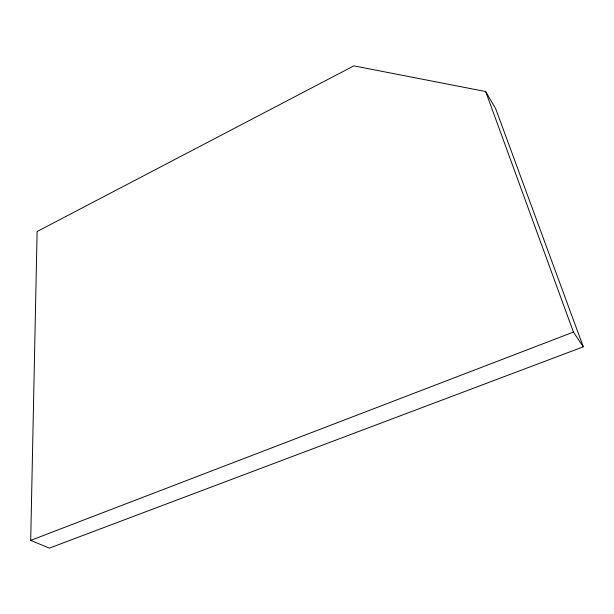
<?xml version="1.0" encoding="UTF-8"?>
<svg xmlns="http://www.w3.org/2000/svg" width="614" height="614" viewBox="0 0 614 614"><rect width="100%" height="100%" fill="white"/><g stroke="black" fill="none" stroke-linecap="round" stroke-linejoin="round"><path stroke-width="0.92" d="M30.7 540.366L37.109 231.524L353.833 65.867L485.674 91.532L495.659 108.663L583.3 346.81L49.327 548.133L30.7 540.366L573.43 332.082L583.3 346.81M485.674 91.532L573.43 332.082"/></g></svg>
